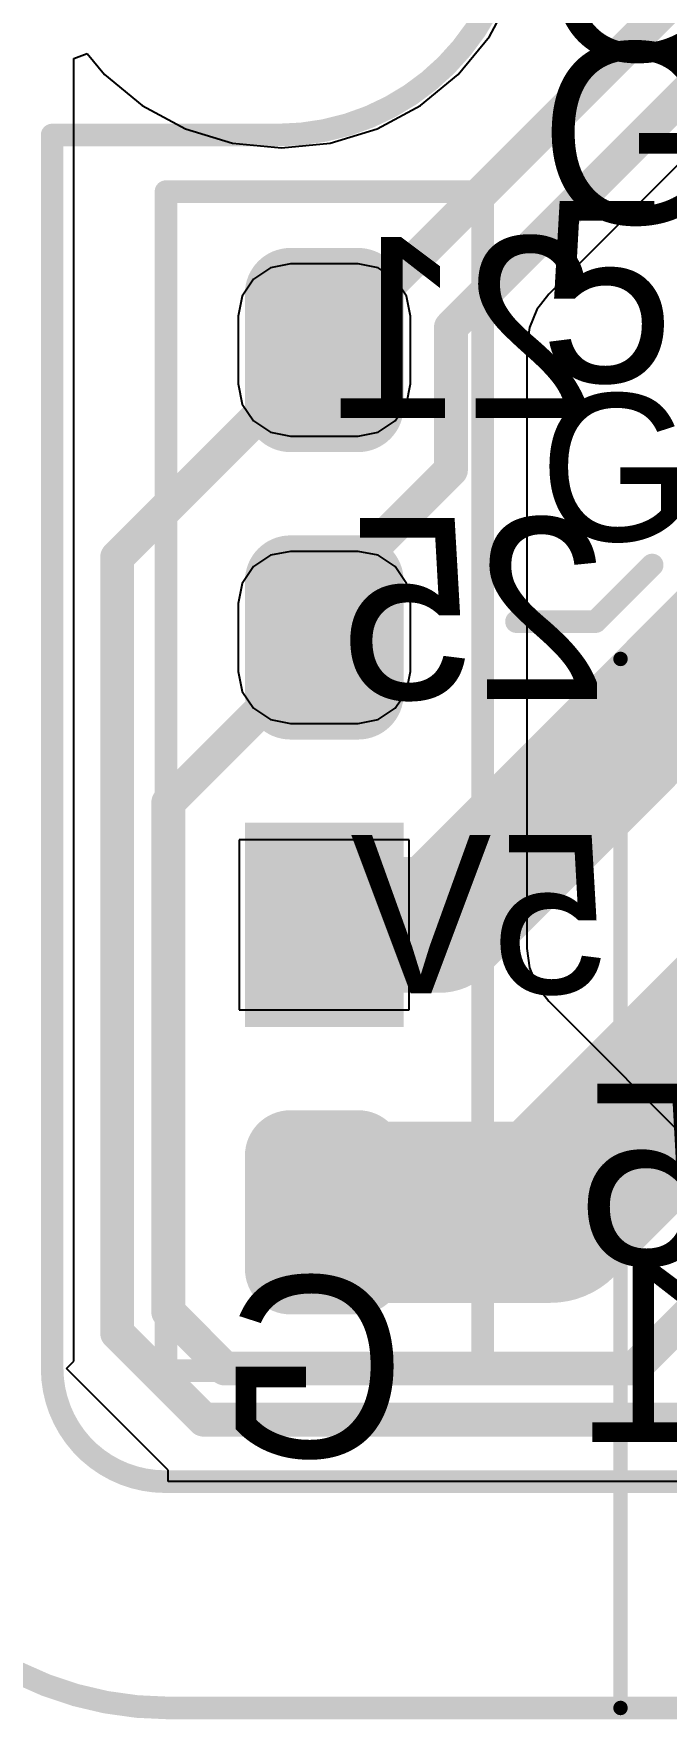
# Model space of a CAD drawing. Extents: x -35.4 to 28.3, y -0.1 to 87.5.
# Drawn here: x -18.19 to -12.59, y -0.1 to 14.8 of the extents above; entities that cross this region are included whole.
import ezdxf

# ---------------------------------------------------------------- set-up
doc = ezdxf.new("R2010")
doc.units = 0
doc.layers.get('0').update_dxf_attribs({"linetype": 'CONTINUOUS'})
for name, color, linetype in [('BOTTOMLAYER', 5, 'CONTINUOUS'), ('BOTTOMOVERLAY', 54, 'CONTINUOUS'), ('BOTTOMSOLDER', 6, 'CONTINUOUS'), ('CONNECTLAYER', 7, 'CONTINUOUS'), ('MECHANICAL1', 6, 'CONTINUOUS'), ('MULTILAYER', 9, 'CONTINUOUS'), ('PADHOLELAYER', 156, 'CONTINUOUS'), ('TOPLAYER', 1, 'CONTINUOUS'), ('TOPOVERLAY', 2, 'CONTINUOUS'), ('TOPSOLDER', 216, 'CONTINUOUS')]:
    doc.layers.add(name, color=color, linetype=linetype)

# ---------------------------------------------------------------- blocks, each defined once
blk = doc.blocks.new('G_____1')
at = {"layer": 'BOTTOMLAYER'}
for points, const_width in [([(-6.725, 3.35, 1), (-6.375, 3.35, 1)], 0.35), ([(-6.025, 3.35, 1), (-5.675, 3.35, 1)], 0.35), ([(-6.725, 2.65, 1), (-6.375, 2.65, 1)], 0.35), ([(-6.025, 2.65, 1), (-5.675, 2.65, 1)], 0.35), ([(-6.725, 1.35, 1), (-6.375, 1.35, 1)], 0.35), ([(-6.025, 1.35, 1), (-5.675, 1.35, 1)], 0.35), ([(-6.725, 0.65, 1), (-6.375, 0.65, 1)], 0.35), ([(-6.025, 0.65, 1), (-5.675, 0.65, 1)], 0.35), ([(-6.55, -3, 1), (-5.85, -3, 1)], 0.7)]:
    blk.add_lwpolyline(points, format="xyb", close=True, dxfattribs=dict(at, const_width=const_width))
for points in [[(-5.85, 3.7), (-6.55, 3.7), (-5.85, 2.3), (-6.55, 2.3)], [(-5.5, 3.35), (-6.9, 3.35), (-5.5, 2.65), (-6.9, 2.65)], [(-5.85, 1.7), (-6.55, 1.7), (-5.85, 0.3), (-6.55, 0.3)], [(-5.5, 1.35), (-6.9, 1.35), (-5.5, 0.65), (-6.9, 0.65)], [(-5.5, -0.3), (-6.9, -0.3), (-5.5, -1.7), (-6.9, -1.7)]]:
    blk.add_solid(points, dxfattribs=at)
at = {"layer": 'BOTTOMSOLDER'}
for points, const_width in [([(-6.776, 3.35, 1), (-6.324, 3.35, 1)], 0.452), ([(-6.076, 3.35, 1), (-5.624, 3.35, 1)], 0.452), ([(-6.776, 2.65, 1), (-6.324, 2.65, 1)], 0.452), ([(-6.076, 2.65, 1), (-5.624, 2.65, 1)], 0.452), ([(-6.776, 1.35, 1), (-6.324, 1.35, 1)], 0.452), ([(-6.076, 1.35, 1), (-5.624, 1.35, 1)], 0.452), ([(-6.776, 0.65, 1), (-6.324, 0.65, 1)], 0.452), ([(-6.076, 0.65, 1), (-5.624, 0.65, 1)], 0.452), ([(-6.601, -3, 1), (-5.799, -3, 1)], 0.802)]:
    blk.add_lwpolyline(points, format="xyb", close=True, dxfattribs=dict(at, const_width=const_width))
for points in [[(-5.85, 3.802), (-6.55, 3.802), (-5.85, 2.198), (-6.55, 2.198)], [(-5.398, 3.35), (-7.002, 3.35), (-5.398, 2.65), (-7.002, 2.65)], [(-5.85, 1.802), (-6.55, 1.802), (-5.85, 0.198), (-6.55, 0.198)], [(-5.398, 1.35), (-7.002, 1.35), (-5.398, 0.65), (-7.002, 0.65)], [(-5.398, -0.198), (-7.002, -0.198), (-5.398, -1.802), (-7.002, -1.802)]]:
    blk.add_solid(points, dxfattribs=at)
at = {"layer": 'MULTILAYER'}
for points, const_width in [([(-6.725, 3.35, 1), (-6.375, 3.35, 1)], 0.35), ([(-6.025, 3.35, 1), (-5.675, 3.35, 1)], 0.35), ([(-6.725, 2.65, 1), (-6.375, 2.65, 1)], 0.35), ([(-6.025, 2.65, 1), (-5.675, 2.65, 1)], 0.35), ([(-6.725, 1.35, 1), (-6.375, 1.35, 1)], 0.35), ([(-6.025, 1.35, 1), (-5.675, 1.35, 1)], 0.35), ([(-6.725, 0.65, 1), (-6.375, 0.65, 1)], 0.35), ([(-6.025, 0.65, 1), (-5.675, 0.65, 1)], 0.35), ([(-6.55, -3, 1), (-5.85, -3, 1)], 0.7)]:
    blk.add_lwpolyline(points, format="xyb", close=True, dxfattribs=dict(at, const_width=const_width))
for points in [[(-5.85, 3.7), (-6.55, 3.7), (-5.85, 2.3), (-6.55, 2.3)], [(-5.5, 3.35), (-6.9, 3.35), (-5.5, 2.65), (-6.9, 2.65)], [(-5.85, 1.7), (-6.55, 1.7), (-5.85, 0.3), (-6.55, 0.3)], [(-5.5, 1.35), (-6.9, 1.35), (-5.5, 0.65), (-6.9, 0.65)], [(-5.5, -0.3), (-6.9, -0.3), (-5.5, -1.7), (-6.9, -1.7)]]:
    blk.add_solid(points, dxfattribs=at)
at = {"layer": 'PADHOLELAYER'}
for points, const_width in [([(-6.362, 3, 1), (-6.038, 3, 1)], 0.325), ([(-6.375, 1, 1), (-6.025, 1, 1)], 0.35), ([(-6.375, -1, 1), (-6.025, -1, 1)], 0.35), ([(-6.362, -3, 1), (-6.038, -3, 1)], 0.325)]:
    blk.add_lwpolyline(points, format="xyb", close=True, dxfattribs=dict(at, const_width=const_width))
at = {"layer": 'TOPLAYER'}
for points, const_width in [([(-6.725, 3.35, 1), (-6.375, 3.35, 1)], 0.35), ([(-6.025, 3.35, 1), (-5.675, 3.35, 1)], 0.35), ([(-6.725, 2.65, 1), (-6.375, 2.65, 1)], 0.35), ([(-6.025, 2.65, 1), (-5.675, 2.65, 1)], 0.35), ([(-6.725, 1.35, 1), (-6.375, 1.35, 1)], 0.35), ([(-6.025, 1.35, 1), (-5.675, 1.35, 1)], 0.35), ([(-6.725, 0.65, 1), (-6.375, 0.65, 1)], 0.35), ([(-6.025, 0.65, 1), (-5.675, 0.65, 1)], 0.35), ([(-6.55, -3, 1), (-5.85, -3, 1)], 0.7)]:
    blk.add_lwpolyline(points, format="xyb", close=True, dxfattribs=dict(at, const_width=const_width))
for points in [[(-5.85, 3.7), (-6.55, 3.7), (-5.85, 2.3), (-6.55, 2.3)], [(-5.5, 3.35), (-6.9, 3.35), (-5.5, 2.65), (-6.9, 2.65)], [(-5.85, 1.7), (-6.55, 1.7), (-5.85, 0.3), (-6.55, 0.3)], [(-5.5, 1.35), (-6.9, 1.35), (-5.5, 0.65), (-6.9, 0.65)], [(-5.5, -0.3), (-6.9, -0.3), (-5.5, -1.7), (-6.9, -1.7)]]:
    blk.add_solid(points, dxfattribs=at)
at = {"layer": 'TOPOVERLAY', "const_width": 0.127}
for points in [[(-7.47, -5), (-7.47, 5)], [(-7.47, 5), (1.8, 5)], [(1.8, -5), (1.8, 5)], [(-1.2, 3), (0, 3)], [(0, -3), (0, 3)], [(0, -3), (-1.2, -3)], [(1.8, -5), (-7.47, -5)]]:
    blk.add_lwpolyline(points, dxfattribs=at)
at = {"layer": 'TOPOVERLAY', "const_width": 0.0635}
for points in [[(-7.502, 5, 1), (-7.438, 5, 1)], [(-7.502, 5, 1), (-7.438, 5, 1)], [(1.768, 5, 1), (1.832, 5, 1)], [(1.768, 5, 1), (1.832, 5, 1)], [(-1.232, 3, 1), (-1.168, 3, 1)], [(-0.032, 3, 1), (0.032, 3, 1)], [(-0.032, 3, 1), (0.032, 3, 1)], [(-1.232, -3, 1), (-1.168, -3, 1)], [(-0.032, -3, 1), (0.032, -3, 1)], [(-0.032, -3, 1), (0.032, -3, 1)], [(-7.502, -5, 1), (-7.438, -5, 1)], [(-7.502, -5, 1), (-7.438, -5, 1)], [(1.768, -5, 1), (1.832, -5, 1)], [(1.768, -5, 1), (1.832, -5, 1)]]:
    blk.add_lwpolyline(points, format="xyb", close=True, dxfattribs=at)
at = {"layer": 'TOPSOLDER'}
for points, const_width in [([(-6.776, 3.35, 1), (-6.324, 3.35, 1)], 0.452), ([(-6.076, 3.35, 1), (-5.624, 3.35, 1)], 0.452), ([(-6.776, 2.65, 1), (-6.324, 2.65, 1)], 0.452), ([(-6.076, 2.65, 1), (-5.624, 2.65, 1)], 0.452), ([(-6.776, 1.35, 1), (-6.324, 1.35, 1)], 0.452), ([(-6.076, 1.35, 1), (-5.624, 1.35, 1)], 0.452), ([(-6.776, 0.65, 1), (-6.324, 0.65, 1)], 0.452), ([(-6.076, 0.65, 1), (-5.624, 0.65, 1)], 0.452), ([(-6.601, -3, 1), (-5.799, -3, 1)], 0.802)]:
    blk.add_lwpolyline(points, format="xyb", close=True, dxfattribs=dict(at, const_width=const_width))
for points in [[(-5.85, 3.802), (-6.55, 3.802), (-5.85, 2.198), (-6.55, 2.198)], [(-5.398, 3.35), (-7.002, 3.35), (-5.398, 2.65), (-7.002, 2.65)], [(-5.85, 1.802), (-6.55, 1.802), (-5.85, 0.198), (-6.55, 0.198)], [(-5.398, 1.35), (-7.002, 1.35), (-5.398, 0.65), (-7.002, 0.65)], [(-5.398, -0.198), (-7.002, -0.198), (-5.398, -1.802), (-7.002, -1.802)]]:
    blk.add_solid(points, dxfattribs=at)

msp = doc.modelspace()

# ---------------------------------------------------------------- linework, layer by layer
at = {"layer": 'BOTTOMLAYER'}
for points, const_width in [([(-16.07, 12.5, 1), (-15.77, 12.5, 1)], 0.3), ([(-15.47, 12.5, 1), (-15.17, 12.5, 1)], 0.3), ([(-15.695, 12, 1), (-15.545, 12, 1)], 0.15), ([(-16.07, 11.5, 1), (-15.77, 11.5, 1)], 0.3), ([(-15.47, 11.5, 1), (-15.17, 11.5, 1)], 0.3), ([(-17.527, 10.168, 1), (-17.377, 10.168, 1)], 0.15), ([(-17.527, 10.168, 1), (-17.377, 10.168, 1)], 0.15), ([(-16.07, 9.96, 1), (-15.77, 9.96, 1)], 0.3), ([(-15.47, 9.96, 1), (-15.17, 9.96, 1)], 0.3), ([(-15.695, 9.46, 1), (-15.545, 9.46, 1)], 0.15), ([(-15.695, 9.38, 1), (-15.545, 9.38, 1)], 0.15), ([(-15.695, 9.38, 1), (-15.545, 9.38, 1)], 0.15), ([(-16.07, 8.96, 1), (-15.77, 8.96, 1)], 0.3), ([(-15.47, 8.96, 1), (-15.17, 8.96, 1)], 0.3), ([(-17.075, 8, 1), (-16.925, 8, 1)], 0.15), ([(-17.075, 8, 1), (-16.925, 8, 1)], 0.15), ([(-16.07, 4.88, 1), (-15.77, 4.88, 1)], 0.3), ([(-15.7, 4.38, 1), (-14.9, 4.38, 1)], 0.8), ([(-15.47, 4.88, 1), (-15.17, 4.88, 1)], 0.3), ([(-14.02, 4.38, 1), (-13.22, 4.38, 1)], 0.8), ([(-14.02, 4.38, 1), (-13.22, 4.38, 1)], 0.8), ([(-16.07, 3.88, 1), (-15.77, 3.88, 1)], 0.3), ([(-15.47, 3.88, 1), (-15.17, 3.88, 1)], 0.3), ([(-17.075, 3.5, 1), (-16.925, 3.5, 1)], 0.15), ([(-17.075, 3.5, 1), (-16.925, 3.5, 1)], 0.15), ([(-17.527, 3.313, 1), (-17.377, 3.313, 1)], 0.15), ([(-17.527, 3.313, 1), (-17.377, 3.313, 1)], 0.15), ([(-16.575, 3, 1), (-16.425, 3, 1)], 0.15), ([(-16.575, 3, 1), (-16.425, 3, 1)], 0.15), ([(-12.955, 3, 1), (-12.805, 3, 1)], 0.15), ([(-12.955, 3, 1), (-12.805, 3, 1)], 0.15), ([(-16.762, 2.548, 1), (-16.612, 2.548, 1)], 0.15), ([(-16.762, 2.548, 1), (-16.612, 2.548, 1)], 0.15)]:
    msp.add_lwpolyline(points, format="xyb", close=True, dxfattribs=dict(at, const_width=const_width))
for points, const_width in [([(-17.452, 10.168), (-15.62, 12)], 0.3), ([(-17.452, 3.313), (-17.452, 10.168)], 0.3), ([(-15.62, 9.38), (-15.62, 9.46)], 0.3), ([(-17, 8), (-15.62, 9.38)], 0.3), ([(-17, 3.5), (-17, 8)], 0.3), ([(-13.62, 4.38), (-11, 7)], 1.6), ([(-15.3, 4.38), (-13.62, 4.38)], 1.6), ([(-12.88, 3), (-11.38, 4.5)], 0.3), ([(-17, 3.5), (-16.5, 3)], 0.3), ([(-17.452, 3.313), (-16.687, 2.548)], 0.3), ([(-16.5, 3), (-12.88, 3)], 0.3), ([(-16.687, 2.548), (-12.42, 2.548)], 0.3)]:
    msp.add_lwpolyline(points, dxfattribs=dict(at, const_width=const_width))
for points in [[(-15.32, 12.8), (-15.92, 12.8), (-15.32, 11.2), (-15.92, 11.2)], [(-15.02, 12.5), (-16.22, 12.5), (-15.02, 11.5), (-16.22, 11.5)], [(-15.32, 10.26), (-15.92, 10.26), (-15.32, 8.66), (-15.92, 8.66)], [(-15.02, 9.96), (-16.22, 9.96), (-15.02, 8.96), (-16.22, 8.96)], [(-15.02, 7.72), (-16.22, 7.72), (-15.02, 6.12), (-16.22, 6.12)], [(-15.32, 5.18), (-15.92, 5.18), (-15.32, 3.58), (-15.92, 3.58)], [(-15.02, 4.88), (-16.22, 4.88), (-15.02, 3.88), (-16.22, 3.88)]]:
    msp.add_solid(points, dxfattribs=at)
at = {"layer": 'BOTTOMSOLDER', "const_width": 0.402}
for points in [[(-16.121, 12.5, 1), (-15.719, 12.5, 1)], [(-15.521, 12.5, 1), (-15.119, 12.5, 1)], [(-16.121, 11.5, 1), (-15.719, 11.5, 1)], [(-15.521, 11.5, 1), (-15.119, 11.5, 1)], [(-16.121, 9.96, 1), (-15.719, 9.96, 1)], [(-15.521, 9.96, 1), (-15.119, 9.96, 1)], [(-16.121, 8.96, 1), (-15.719, 8.96, 1)], [(-15.521, 8.96, 1), (-15.119, 8.96, 1)], [(-16.121, 4.88, 1), (-15.719, 4.88, 1)], [(-15.521, 4.88, 1), (-15.119, 4.88, 1)], [(-16.121, 3.88, 1), (-15.719, 3.88, 1)], [(-15.521, 3.88, 1), (-15.119, 3.88, 1)]]:
    msp.add_lwpolyline(points, format="xyb", close=True, dxfattribs=at)
at = {"layer": 'BOTTOMSOLDER'}
for points in [[(-15.32, 12.902), (-15.92, 12.902), (-15.32, 11.098), (-15.92, 11.098)], [(-14.918, 12.5), (-16.322, 12.5), (-14.918, 11.5), (-16.322, 11.5)], [(-15.32, 10.362), (-15.92, 10.362), (-15.32, 8.558), (-15.92, 8.558)], [(-14.918, 9.96), (-16.322, 9.96), (-14.918, 8.96), (-16.322, 8.96)], [(-14.918, 7.822), (-16.322, 7.822), (-14.918, 6.018), (-16.322, 6.018)], [(-15.32, 5.282), (-15.92, 5.282), (-15.32, 3.478), (-15.92, 3.478)], [(-14.918, 4.88), (-16.322, 4.88), (-14.918, 3.88), (-16.322, 3.88)]]:
    msp.add_solid(points, dxfattribs=at)
at = {"layer": 'CONNECTLAYER'}
for p, q in [((-14.16, 14.77), (-13.955, 15.153)), ((-14.435, 14.435), (-14.16, 14.77)), ((-17.835, 14.576), (-17.716, 14.619)), ((-17.716, 14.619), (-17.565, 14.435)), ((-17.835, 3.065), (-17.835, 14.576)), ((-17.565, 14.435), (-17.23, 14.16)), ((-14.77, 14.16), (-14.435, 14.435)), ((-17.23, 14.16), (-16.847, 13.955)), ((-15.153, 13.955), (-14.77, 14.16)), ((-11.858, 14.273), (-13.635, 12.495)), ((-16.847, 13.955), (-16.432, 13.829)), ((-15.568, 13.829), (-15.153, 13.955)), ((-16.432, 13.829), (-16, 13.787)), ((-16, 13.787), (-15.568, 13.829)), ((-16.097, 12.726), (-16.246, 12.626)), ((-15.92, 12.761), (-16.097, 12.726)), ((-15.32, 12.761), (-15.92, 12.761)), ((-15.143, 12.726), (-15.32, 12.761)), ((-14.994, 12.626), (-15.143, 12.726)), ((-16.246, 12.626), (-16.346, 12.477)), ((-14.894, 12.477), (-14.994, 12.626)), ((-16.346, 12.477), (-16.381, 12.3)), ((-14.859, 12.3), (-14.894, 12.477)), ((-13.635, 12.495), (-13.74, 12.359)), ((-16.381, 12.3), (-16.381, 11.7)), ((-14.859, 11.7), (-14.859, 12.3)), ((-13.74, 12.359), (-13.806, 12.2)), ((-13.806, 12.2), (-13.828, 12.03)), ((-13.828, 12.03), (-13.828, 6.71)), ((-16.381, 11.7), (-16.346, 11.523)), ((-14.894, 11.523), (-14.859, 11.7)), ((-16.346, 11.523), (-16.246, 11.374)), ((-14.994, 11.374), (-14.894, 11.523)), ((-16.246, 11.374), (-16.097, 11.274)), ((-15.143, 11.274), (-14.994, 11.374)), ((-16.097, 11.274), (-15.92, 11.239)), ((-15.92, 11.239), (-15.32, 11.239)), ((-15.32, 11.239), (-15.143, 11.274)), ((-16.097, 10.186), (-16.246, 10.086)), ((-15.92, 10.221), (-16.097, 10.186)), ((-15.32, 10.221), (-15.92, 10.221)), ((-15.143, 10.186), (-15.32, 10.221)), ((-14.994, 10.086), (-15.143, 10.186)), ((-16.246, 10.086), (-16.346, 9.937)), ((-14.894, 9.937), (-14.994, 10.086)), ((-16.346, 9.937), (-16.381, 9.76)), ((-14.859, 9.76), (-14.894, 9.937)), ((-16.381, 9.76), (-16.381, 9.16)), ((-14.859, 9.16), (-14.859, 9.76)), ((-16.381, 9.16), (-16.346, 8.983)), ((-14.894, 8.983), (-14.859, 9.16)), ((-16.346, 8.983), (-16.246, 8.834)), ((-14.994, 8.834), (-14.894, 8.983)), ((-16.246, 8.834), (-16.097, 8.734)), ((-15.143, 8.734), (-14.994, 8.834)), ((-16.097, 8.734), (-15.92, 8.699)), ((-15.92, 8.699), (-15.32, 8.699)), ((-15.32, 8.699), (-15.143, 8.734)), ((-14.868, 7.672), (-16.372, 7.672)), ((-16.372, 7.672), (-16.372, 6.168)), ((-14.868, 6.168), (-14.868, 7.672)), ((-13.828, 6.71), (-13.806, 6.54)), ((-13.806, 6.54), (-13.74, 6.381)), ((-13.74, 6.381), (-13.635, 6.245)), ((-16.372, 6.168), (-14.868, 6.168)), ((-13.635, 6.245), (-10.875, 3.485)), ((-17.9, 3), (-17.835, 3.065)), ((-17, 2.1), (-17.9, 3)), ((-17, 2), (-17, 2.1)), ((-8.41, 2), (-17, 2))]:
    msp.add_line(p, q, dxfattribs=at)
at = {"layer": 'MECHANICAL1', "const_width": 0.2}
for points in [[(-16.027, 18.1, -1), (-16.027, 13.9)], [(-17.027, 2, -0.414214), (-18.027, 3)]]:
    msp.add_lwpolyline(points, format="xyb", dxfattribs=at)
for points in [[(-18.027, 13.9), (-16.027, 13.9)], [(-18.027, 3), (-18.027, 13.9)], [(-17.027, 2), (13.873, 2)]]:
    msp.add_lwpolyline(points, dxfattribs=at)
at = {"layer": 'MECHANICAL1', "const_width": 0.1}
for points in [[(-18.077, 13.9, 1), (-17.977, 13.9, 1)], [(-18.077, 13.9, 1), (-17.977, 13.9, 1)], [(-16.077, 13.9, 1), (-15.977, 13.9, 1)], [(-16.077, 13.9, 1), (-15.977, 13.9, 1)], [(-18.077, 3, 1), (-17.977, 3, 1)], [(-18.077, 3, 1), (-17.977, 3, 1)], [(-17.077, 2, 1), (-16.977, 2, 1)], [(-17.077, 2, 1), (-16.977, 2, 1)]]:
    msp.add_lwpolyline(points, format="xyb", close=True, dxfattribs=at)
at = {"layer": 'MULTILAYER', "const_width": 0.3}
for points in [[(-16.07, 12.5, 1), (-15.77, 12.5, 1)], [(-15.47, 12.5, 1), (-15.17, 12.5, 1)], [(-16.07, 11.5, 1), (-15.77, 11.5, 1)], [(-15.47, 11.5, 1), (-15.17, 11.5, 1)], [(-16.07, 9.96, 1), (-15.77, 9.96, 1)], [(-15.47, 9.96, 1), (-15.17, 9.96, 1)], [(-16.07, 8.96, 1), (-15.77, 8.96, 1)], [(-15.47, 8.96, 1), (-15.17, 8.96, 1)], [(-16.07, 4.88, 1), (-15.77, 4.88, 1)], [(-15.47, 4.88, 1), (-15.17, 4.88, 1)], [(-16.07, 3.88, 1), (-15.77, 3.88, 1)], [(-15.47, 3.88, 1), (-15.17, 3.88, 1)]]:
    msp.add_lwpolyline(points, format="xyb", close=True, dxfattribs=at)
at = {"layer": 'MULTILAYER'}
for points in [[(-15.32, 12.8), (-15.92, 12.8), (-15.32, 11.2), (-15.92, 11.2)], [(-15.02, 12.5), (-16.22, 12.5), (-15.02, 11.5), (-16.22, 11.5)], [(-15.32, 10.26), (-15.92, 10.26), (-15.32, 8.66), (-15.92, 8.66)], [(-15.02, 9.96), (-16.22, 9.96), (-15.02, 8.96), (-16.22, 8.96)], [(-15.02, 7.72), (-16.22, 7.72), (-15.02, 6.12), (-16.22, 6.12)], [(-15.32, 5.18), (-15.92, 5.18), (-15.32, 3.58), (-15.92, 3.58)], [(-15.02, 4.88), (-16.22, 4.88), (-15.02, 3.88), (-16.22, 3.88)]]:
    msp.add_solid(points, dxfattribs=at)
at = {"layer": 'PADHOLELAYER', "const_width": 0.425}
for points in [[(-15.832, 12, 1), (-15.408, 12, 1)], [(-15.832, 9.46, 1), (-15.408, 9.46, 1)], [(-15.832, 6.92, 1), (-15.408, 6.92, 1)], [(-15.832, 4.38, 1), (-15.408, 4.38, 1)]]:
    msp.add_lwpolyline(points, format="xyb", close=True, dxfattribs=at)
at = {"layer": 'TOPLAYER'}
for points, const_width in [([(-14.5, 12.2), (-8.88, 17.82)], 0.3), ([(-15.62, 12), (-11.42, 16.2)], 0.3), ([(-14.5, 10.94), (-14.5, 12.2)], 0.3), ([(-15.62, 9.82), (-14.5, 10.94)], 0.3), ([(-14.6, 6.92), (-11.968, 9.552)], 1.2), ([(-13.62, 4.38), (-11, 7)], 1.6), ([(-15.62, 6.92), (-14.6, 6.92)], 1.2), ([(-15.3, 4.38), (-13.62, 4.38)], 1.6)]:
    msp.add_lwpolyline(points, dxfattribs=dict(at, const_width=const_width))
for points, const_width in [([(-16.07, 12.5, 1), (-15.77, 12.5, 1)], 0.3), ([(-15.47, 12.5, 1), (-15.17, 12.5, 1)], 0.3), ([(-14.575, 12.2, 1), (-14.425, 12.2, 1)], 0.15), ([(-14.575, 12.2, 1), (-14.425, 12.2, 1)], 0.15), ([(-15.695, 12, 1), (-15.545, 12, 1)], 0.15), ([(-16.07, 11.5, 1), (-15.77, 11.5, 1)], 0.3), ([(-15.47, 11.5, 1), (-15.17, 11.5, 1)], 0.3), ([(-14.575, 10.94, 1), (-14.425, 10.94, 1)], 0.15), ([(-14.575, 10.94, 1), (-14.425, 10.94, 1)], 0.15), ([(-16.07, 9.96, 1), (-15.77, 9.96, 1)], 0.3), ([(-15.47, 9.96, 1), (-15.17, 9.96, 1)], 0.3), ([(-15.695, 9.82, 1), (-15.545, 9.82, 1)], 0.15), ([(-16.07, 8.96, 1), (-15.77, 8.96, 1)], 0.3), ([(-15.47, 8.96, 1), (-15.17, 8.96, 1)], 0.3), ([(-15.92, 6.92, 1), (-15.32, 6.92, 1)], 0.6), ([(-14.9, 6.92, 1), (-14.3, 6.92, 1)], 0.6), ([(-14.9, 6.92, 1), (-14.3, 6.92, 1)], 0.6), ([(-16.07, 4.88, 1), (-15.77, 4.88, 1)], 0.3), ([(-15.7, 4.38, 1), (-14.9, 4.38, 1)], 0.8), ([(-15.47, 4.88, 1), (-15.17, 4.88, 1)], 0.3), ([(-14.02, 4.38, 1), (-13.22, 4.38, 1)], 0.8), ([(-14.02, 4.38, 1), (-13.22, 4.38, 1)], 0.8), ([(-16.07, 3.88, 1), (-15.77, 3.88, 1)], 0.3), ([(-15.47, 3.88, 1), (-15.17, 3.88, 1)], 0.3)]:
    msp.add_lwpolyline(points, format="xyb", close=True, dxfattribs=dict(at, const_width=const_width))
for points in [[(-15.32, 12.8), (-15.92, 12.8), (-15.32, 11.2), (-15.92, 11.2)], [(-15.02, 12.5), (-16.22, 12.5), (-15.02, 11.5), (-16.22, 11.5)], [(-15.32, 10.26), (-15.92, 10.26), (-15.32, 8.66), (-15.92, 8.66)], [(-15.02, 9.96), (-16.22, 9.96), (-15.02, 8.96), (-16.22, 8.96)], [(-15.02, 7.72), (-16.22, 7.72), (-15.02, 6.12), (-16.22, 6.12)], [(-15.32, 5.18), (-15.92, 5.18), (-15.32, 3.58), (-15.92, 3.58)], [(-15.02, 4.88), (-16.22, 4.88), (-15.02, 3.88), (-16.22, 3.88)]]:
    msp.add_solid(points, dxfattribs=at)
at = {"layer": 'TOPOVERLAY', "const_width": 0.2}
for points in [[(-17.02, 2.98), (-17.02, 13.4)], [(-17.02, 13.4), (-14.22, 13.4)], [(-14.22, 2.98), (-14.22, 13.4)], [(-13.22, 9.6), (-12.72, 10.1)], [(-13.92, 9.6), (-13.22, 9.6)], [(-17.02, 2.98), (-14.22, 2.98)], [(-17, 0), (17, 0)]]:
    msp.add_lwpolyline(points, dxfattribs=at)
at = {"layer": 'TOPOVERLAY', "const_width": 0.1}
for points in [[(-17.07, 13.4, 1), (-16.97, 13.4, 1)], [(-17.07, 13.4, 1), (-16.97, 13.4, 1)], [(-14.27, 13.4, 1), (-14.17, 13.4, 1)], [(-14.27, 13.4, 1), (-14.17, 13.4, 1)], [(-12.77, 10.1, 1), (-12.67, 10.1, 1)], [(-13.97, 9.6, 1), (-13.87, 9.6, 1)], [(-13.27, 9.6, 1), (-13.17, 9.6, 1)], [(-13.27, 9.6, 1), (-13.17, 9.6, 1)], [(-17.07, 2.98, 1), (-16.97, 2.98, 1)], [(-17.07, 2.98, 1), (-16.97, 2.98, 1)], [(-14.27, 2.98, 1), (-14.17, 2.98, 1)], [(-14.27, 2.98, 1), (-14.17, 2.98, 1)], [(-17.05, 0, 1), (-16.95, 0, 1)], [(-17.05, 0, 1), (-16.95, 0, 1)]]:
    msp.add_lwpolyline(points, format="xyb", close=True, dxfattribs=at)
at = {"layer": 'TOPOVERLAY', "const_width": 0.2}
msp.add_lwpolyline([(-17, 0, -0.414214), (-20, 3)], format="xyb", dxfattribs=at)
at = {"layer": 'TOPSOLDER', "const_width": 0.402}
for points in [[(-16.121, 12.5, 1), (-15.719, 12.5, 1)], [(-15.521, 12.5, 1), (-15.119, 12.5, 1)], [(-16.121, 11.5, 1), (-15.719, 11.5, 1)], [(-15.521, 11.5, 1), (-15.119, 11.5, 1)], [(-16.121, 9.96, 1), (-15.719, 9.96, 1)], [(-15.521, 9.96, 1), (-15.119, 9.96, 1)], [(-16.121, 8.96, 1), (-15.719, 8.96, 1)], [(-15.521, 8.96, 1), (-15.119, 8.96, 1)], [(-16.121, 4.88, 1), (-15.719, 4.88, 1)], [(-15.521, 4.88, 1), (-15.119, 4.88, 1)], [(-16.121, 3.88, 1), (-15.719, 3.88, 1)], [(-15.521, 3.88, 1), (-15.119, 3.88, 1)]]:
    msp.add_lwpolyline(points, format="xyb", close=True, dxfattribs=at)
at = {"layer": 'TOPSOLDER'}
for points in [[(-15.32, 12.902), (-15.92, 12.902), (-15.32, 11.098), (-15.92, 11.098)], [(-14.918, 12.5), (-16.322, 12.5), (-14.918, 11.5), (-16.322, 11.5)], [(-15.32, 10.362), (-15.92, 10.362), (-15.32, 8.558), (-15.92, 8.558)], [(-14.918, 9.96), (-16.322, 9.96), (-14.918, 8.96), (-16.322, 8.96)], [(-14.918, 7.822), (-16.322, 7.822), (-14.918, 6.018), (-16.322, 6.018)], [(-15.32, 5.282), (-15.92, 5.282), (-15.32, 3.478), (-15.92, 3.478)], [(-14.918, 4.88), (-16.322, 4.88), (-14.918, 3.88), (-16.322, 3.88)]]:
    msp.add_solid(points, dxfattribs=at)

# ---------------------------------------------------------------- block references
at = {"rotation": 270}
msp.add_blockref('G_____1', (-8, 1.8), dxfattribs=at)

# ---------------------------------------------------------------- texts
at = {"layer": 'BOTTOMOVERLAY', "text_generation_flag": 2}
for s, height, p in [('21', 1.6, (-13.2, 11.4)), ('25', 1.6, (-13.1, 8.916)), ('5V', 1.4, (-13.1, 6.314)), ('25', 1.6, (-11, 3.916)), ('21', 1.6, (-10.975, 2.35)), ('G', 1.6, (-14.9, 2.216))]:
    msp.add_text(s, height=height, rotation=360, dxfattribs=at).set_placement(p)
at = {"layer": 'TOPOVERLAY'}
for s, height, p in [('G21', 1.6, (-13.7, 14.556)), ('G25', 1.6, (-13.716, 13.116)), ('5V', 1.6, (-13.716, 11.716)), ('GND', 1.3, (-13.716, 10.313))]:
    msp.add_text(s, height=height, rotation=360, dxfattribs=at).set_placement(p)

doc.saveas('drawing.dxf')
